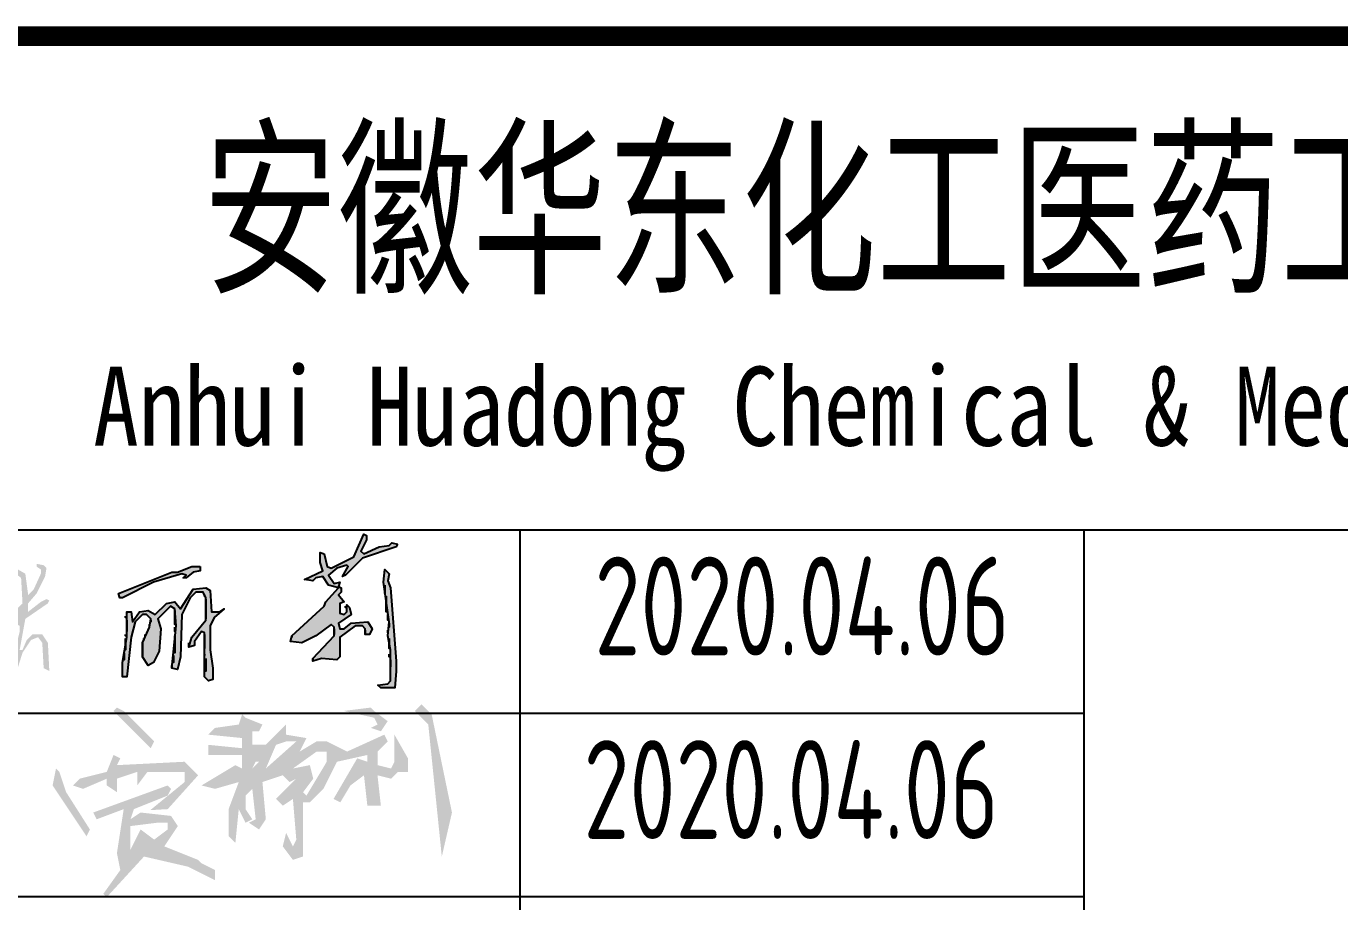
# Model space of a CAD drawing. Extents: x 5109802 to 7068445, y -422737 to 2032183.
# Drawn here: x 5176655 to 5181313, y -418806 to -415702 of the extents above; entities that cross this region are included whole.
import ezdxf
from ezdxf.enums import TextEntityAlignment as Align

# ---------------------------------------------------------------- set-up
doc = ezdxf.new("R2010")
doc.units = 0
doc.header["$LTSCALE"] = 1000
doc.header["$MEASUREMENT"] = 0
doc.layers.get('0').update_dxf_attribs({"linetype": 'CONTINUOUS'})
doc.styles.add('ECEC_TQ_S', font='')
doc.styles.add('sceie', font='SCEIE', dxfattribs={"width": 0.75, "bigfont": 'SCEIC'})
doc.styles.get('ECEC_TQ_S').set_extended_font_data('SimSun')

msp = doc.modelspace()

# ---------------------------------------------------------------- hatches: boundary and pattern name
at = {"linetype": 'Continuous'}
h = msp.add_hatch(color=0, dxfattribs=at)
h.paths.add_polyline_path([(5176522.2, -417648.1), (5176522.2, -417618.1), (5176472.2, -417623.1), (5176452.2, -417608.1), (5176437.2, -417608.1), (5176427.2, -417628.1), (5176502.2, -417643.1), (5176467.2, -417708.1), (5176407.2, -417783.1), (5176407.2, -417793.1), (5176422.2, -417793.1), (5176472.2, -417753.1), (5176482.2, -417758.1), (5176482.2, -417773.1), (5176467.2, -417808.1), (5176407.2, -417893.1), (5176422.2, -417898.1), (5176462.2, -417863.1), (5176522.2, -417833.1), (5176557.2, -417828.1), (5176572.2, -417843.1), (5176567.2, -417873.1), (5176522.2, -417948.1), (5176467.2, -418008.1), (5176437.2, -418018.1), (5176437.2, -418028.1), (5176447.2, -418033.1), (5176472.2, -418023.1), (5176517.2, -417978.1), (5176582.2, -417883.1), (5176597.2, -417838.1), (5176622.2, -417823.1), (5176632.2, -417828.1), (5176632.2, -417848.1), (5176592.2, -418008.1), (5176607.2, -418013.1), (5176617.2, -418003.1), (5176642.2, -417923.1), (5176672.2, -417878.1), (5176697.2, -417868.1), (5176712.2, -417888.1), (5176717.2, -417978.1), (5176737.2, -417988.1), (5176732.2, -417888.1), (5176712.2, -417858.1), (5176677.2, -417858.1), (5176657.2, -417878.1), (5176642.2, -417913.1), (5176632.2, -417913.1), (5176652.2, -417803.1), (5176732.2, -417748.1), (5176737.2, -417738.1), (5176727.2, -417733.1), (5176707.2, -417743.1), (5176662.2, -417778.1), (5176662.2, -417748.1), (5176692.2, -417713.1), (5176722.2, -417653.1), (5176727.2, -417623.1), (5176717.2, -417613.1), (5176692.2, -417608.1), (5176692.2, -417618.1), (5176707.2, -417628.1), (5176707.2, -417643.1), (5176682.2, -417698.1), (5176662.2, -417718.1), (5176652.2, -417643.1), (5176617.2, -417623.1), (5176582.2, -417628.1), (5176582.2, -417643.1), (5176587.2, -417633.1), (5176592.2, -417643.1), (5176612.2, -417638.1), (5176637.2, -417658.1), (5176642.2, -417748.1), (5176582.2, -417808.1), (5176552.2, -417808.1), (5176472.2, -417843.1), (5176467.2, -417838.1), (5176497.2, -417773.1), (5176497.2, -417738.1), (5176472.2, -417738.1), (5176467.2, -417728.1), (5176487.2, -417708.1), (5176507.2, -417663.1)])
h.paths.add_polyline_path([(5177107.2, -417673.1), (5177207.2, -417643.1), (5177222.2, -417648.1), (5177212.2, -417658.1), (5177222.2, -417658.1), (5177247.2, -417638.1), (5177272.2, -417633.1), (5177272.2, -417618.1), (5177242.2, -417618.1), (5177192.2, -417638.1), (5177172.2, -417638.1), (5176982.2, -417713.1), (5176987.2, -417728.1), (5176997.2, -417728.1)])
h.paths.add_polyline_path([(5177042.2, -417813.1), (5177067.2, -417788.1), (5177082.2, -417788.1), (5177097.2, -417803.1), (5177092.2, -417833.1), (5177067.2, -417888.1), (5177067.2, -417938.1), (5177087.2, -417968.1), (5177107.2, -417958.1), (5177127.2, -417918.1), (5177132.2, -417838.1), (5177122.2, -417803.1), (5177167.2, -417758.1), (5177182.2, -417768.1), (5177187.2, -417828.1), (5177172.2, -417978.1), (5177192.2, -417983.1), (5177202.2, -417938.1), (5177207.2, -417788.1), (5177237.2, -417728.1), (5177257.2, -417708.1), (5177282.2, -417708.1), (5177292.2, -417728.1), (5177292.2, -417808.1), (5177242.2, -417868.1), (5177232.2, -417903.1), (5177252.2, -417898.1), (5177252.2, -417883.1), (5177277.2, -417848.1), (5177287.2, -417853.1), (5177287.2, -418008.1), (5177302.2, -418023.1), (5177317.2, -418018.1), (5177317.2, -417978.1), (5177307.2, -417913.1), (5177307.2, -417828.1), (5177322.2, -417798.1), (5177357.2, -417768.1), (5177342.2, -417778.1), (5177312.2, -417778.1), (5177307.2, -417703.1), (5177292.2, -417693.1), (5177247.2, -417698.1), (5177202.2, -417768.1), (5177182.2, -417743.1), (5177152.2, -417748.1), (5177112.2, -417788.1), (5177087.2, -417773.1), (5177057.2, -417778.1), (5177032.2, -417813.1), (5177027.2, -417778.1), (5177012.2, -417778.1), (5177012.2, -417783.1), (5177012.2, -417868.1), (5176997.2, -417958.1), (5176997.2, -418008.1), (5177012.2, -418008.1), (5177027.2, -417868.1)])
h.paths.add_polyline_path([(5177757.2, -417623.1), (5177792.2, -417613.1), (5177797.2, -417618.1), (5177777.2, -417653.1), (5177787.2, -417648.1), (5177847.2, -417588.1), (5177967.2, -417548.1), (5177972.2, -417538.1), (5177952.2, -417533.1), (5177942.2, -417543.1), (5177907.2, -417548.1), (5177852.2, -417573.1), (5177842.2, -417563.1), (5177862.2, -417523.1), (5177862.2, -417508.1), (5177852.2, -417503.1), (5177817.2, -417583.1), (5177737.2, -417623.1), (5177722.2, -417618.1), (5177712.2, -417573.1), (5177697.2, -417568.1), (5177697.2, -417603.1), (5177707.2, -417633.1), (5177642.2, -417663.1), (5177672.2, -417668.1), (5177682.2, -417658.1), (5177707.2, -417653.1), (5177727.2, -417683.1), (5177762.2, -417693.1), (5177717.2, -417743.1), (5177712.2, -417758.1), (5177597.2, -417863.1), (5177592.2, -417883.1), (5177632.2, -417888.1), (5177682.2, -417863.1), (5177737.2, -417823.1), (5177747.2, -417833.1), (5177747.2, -417863.1), (5177672.2, -417943.1), (5177672.2, -417953.1), (5177702.2, -417943.1), (5177757.2, -417948.1), (5177767.2, -417938.1), (5177767.2, -417868.1), (5177822.2, -417828.1), (5177847.2, -417828.1), (5177857.2, -417838.1), (5177857.2, -417858.1), (5177872.2, -417858.1), (5177882.2, -417838.1), (5177867.2, -417813.1), (5177807.2, -417818.1), (5177782.2, -417838.1), (5177767.2, -417838.1), (5177762.2, -417818.1), (5177807.2, -417788.1), (5177802.2, -417763.1), (5177792.2, -417753.1), (5177792.2, -417778.1), (5177782.2, -417788.1), (5177767.2, -417783.1), (5177767.2, -417748.1), (5177782.2, -417743.1), (5177762.2, -417718.1), (5177772.2, -417708.1), (5177772.2, -417693.1), (5177762.2, -417688.1), (5177767.2, -417673.1), (5177747.2, -417678.1), (5177727.2, -417648.1)])
h.paths.add_polyline_path([(5177947.2, -417693.1), (5177937.2, -417668.1), (5177942.2, -417643.1), (5177927.2, -417628.1), (5177922.2, -417673.1), (5177942.2, -417813.1), (5177937.2, -417863.1), (5177947.2, -417913.1), (5177947.2, -418023.1), (5177937.2, -418033.1), (5177902.2, -418038.1), (5177912.2, -418048.1), (5177962.2, -418048.1), (5177967.2, -417988.1), (5177967.2, -417953.1)])
h = msp.add_hatch(color=0)
h.dxf.hatch_style = 1
h.paths.add_polyline_path([(5177889, -418129.7), (5177877, -418117.7), (5177781, -418129.7), (5177889, -418153.7), (5177901, -418177.7), (5177877, -418189.7), (5177913, -418201.7), (5177937, -418165.7)])
h.paths.add_polyline_path([(5178069, -418117.7), (5178057, -418105.7), (5178033, -418129.7), (5178081, -418177.7), (5178129, -418645.7), (5178165, -418489.7), (5178093, -418141.7)])
h = msp.add_hatch(color=0)
h.dxf.hatch_style = 1
h.paths.add_polyline_path([(5177001, -418129.7), (5176977, -418117.7), (5176965, -418129.7), (5177097, -418261.7), (5177109, -418237.7)])
h = msp.add_hatch(color=0)
h.dxf.hatch_style = 1
h.paths.add_polyline_path([(5177493, -418177.7), (5177433, -418153.7), (5177421, -418141.7), (5177409, -418177.7), (5177325, -418189.7), (5177301, -418213.7), (5177421, -418225.7), (5177421, -418261.7), (5177301, -418249.7), (5177301, -418285.7), (5177421, -418285.7), (5177421, -418333.7), (5177397, -418321.7), (5177277, -418393.7), (5177325, -418405.7), (5177409, -418381.7), (5177373, -418477.7), (5177373, -418573.7), (5177397, -418597.7), (5177409, -418477.7), (5177433, -418525.7), (5177457, -418513.7), (5177433, -418477.7), (5177433, -418429.7), (5177457, -418405.7), (5177469, -418513.7), (5177445, -418525.7), (5177481, -418549.7), (5177505, -418513.7), (5177493, -418381.7), (5177565, -418357.7), (5177589, -418381.7), (5177613, -418369.7), (5177541, -418441.7), (5177565, -418465.7), (5177601, -418441.7), (5177613, -418585.7), (5177601, -418609.7), (5177577, -418561.7), (5177565, -418609.7), (5177601, -418657.7), (5177637, -418645.7), (5177637, -418453.7), (5177661, -418453.7), (5177709, -418405.7), (5177757, -418309.7), (5177865, -418285.7), (5177865, -418309.7), (5177829, -418297.7), (5177745, -418441.7), (5177769, -418453.7), (5177805, -418393.7), (5177853, -418357.7), (5177865, -418465.7), (5177913, -418465.7), (5177901, -418357.7), (5177949, -418369.7), (5177973, -418345.7), (5178009, -418345.7), (5178009, -418297.7), (5177961, -418213.7), (5177961, -418309.7), (5177949, -418333.7), (5177901, -418321.7), (5177901, -418273.7), (5177937, -418237.7), (5177925, -418213.7), (5177793, -418273.7), (5177721, -418237.7), (5177685, -418237.7), (5177625, -418273.7), (5177649, -418225.7), (5177577, -418213.7), (5177577, -418177.7), (5177505, -418249.7), (5177457, -418249.7), (5177457, -418201.7), (5177481, -418201.7)])
h.paths.add_polyline_path([(5177469, -418309.7), (5177481, -418309.7), (5177457, -418333.7)], flags=16)
h.paths.add_polyline_path([(5177541, -418249.7), (5177577, -418237.7), (5177613, -418237.7), (5177505, -418333.7)], flags=16)
h.paths.add_polyline_path([(5177601, -418333.7), (5177685, -418273.7), (5177721, -418273.7), (5177721, -418309.7), (5177649, -418429.7), (5177637, -418417.7), (5177673, -418369.7), (5177661, -418321.7)], flags=16)
h = msp.add_hatch(color=0)
h.dxf.hatch_style = 1
h.paths.add_polyline_path([(5176797, -418417.7), (5176773, -418345.7), (5176761, -418333.7), (5176749, -418393.7), (5176869, -418573.7), (5176881, -418549.7)])
h.paths.add_polyline_path([(5176941, -418369.7), (5176941, -418393.7), (5176977, -418417.7), (5176977, -418369.7), (5177049, -418345.7), (5177049, -418393.7), (5177085, -418345.7), (5177217, -418345.7), (5177217, -418381.7), (5177095.2, -418481.3), (5177157, -418477.7), (5177265, -418357.7), (5177217, -418309.7), (5176977, -418321.7), (5176989, -418297.7), (5176965, -418285.7), (5176941, -418345.7), (5176845, -418369.7), (5176821, -418393.7), (5176857, -418405.7)])
h.paths.add_polyline_path([(5177157, -418429.7), (5177169, -418405.7), (5177157, -418393.7), (5176893, -418489.7), (5176905, -418513.7), (5177001, -418477.7), (5176977, -418633.7), (5176989, -418693.7), (5176929, -418777.7), (5176941, -418789.7), (5177073, -418645.7), (5177229, -418681.7), (5177325, -418729.7), (5177325, -418693.7), (5177277, -418669.7), (5177265, -418657.7), (5177145, -418609.7), (5177193, -418537.7), (5177169, -418501.7), (5177061, -418489.7), (5177025, -418513.7), (5177037, -418477.7)])
h.paths.add_polyline_path([(5177025, -418537.7), (5177121, -418525.7), (5177157, -418525.7), (5177157, -418549.7), (5177109, -418585.7), (5177061, -418549.7), (5177025, -418621.7)], flags=16)

# ---------------------------------------------------------------- linework, layer by layer
for p, q in [((5174907.2, -417487.3), (5192907.2, -417487.3)), ((5178407.2, -420737.3), (5178407.2, -417487.3)), ((5178407.2, -420737.3), (5178407.2, -417487.3)), ((5178407.2, -420737.3), (5178407.2, -417487.3)), ((5180407.2, -420737.3), (5180407.2, -417487.3)), ((5174907.2, -418137.3), (5180407.2, -418137.3)), ((5174907.2, -418787.3), (5180407.2, -418787.3))]:
    msp.add_line(p, q)
msp.add_lwpolyline([(5192907.2, -415737.3, 70, 70, 0), (5174907.2, -415737.3, 70, 70, 0), (5174907.2, -421737.3, 0, 0, 0)], format="xyseb")
at = {"color": 0, "linetype": 'Continuous'}
for points in [[(5177972.2, -417538.1), (5177967.2, -417548.1), (5177847.2, -417588.1), (5177787.2, -417648.1), (5177777.2, -417653.1), (5177797.2, -417618.1), (5177792.2, -417613.1), (5177757.2, -417623.1), (5177727.2, -417648.1), (5177747.2, -417678.1), (5177767.2, -417673.1), (5177762.2, -417688.1), (5177772.2, -417693.1), (5177772.2, -417708.1), (5177762.2, -417718.1), (5177782.2, -417743.1), (5177767.2, -417748.1), (5177767.2, -417783.1), (5177782.2, -417788.1), (5177792.2, -417778.1), (5177792.2, -417753.1), (5177802.2, -417763.1), (5177807.2, -417788.1), (5177762.2, -417818.1), (5177767.2, -417838.1), (5177782.2, -417838.1), (5177807.2, -417818.1), (5177867.2, -417813.1), (5177882.2, -417838.1), (5177872.2, -417858.1), (5177857.2, -417858.1), (5177857.2, -417838.1), (5177847.2, -417828.1), (5177822.2, -417828.1), (5177767.2, -417868.1), (5177767.2, -417938.1), (5177757.2, -417948.1), (5177702.2, -417943.1), (5177672.2, -417953.1), (5177672.2, -417943.1), (5177747.2, -417863.1), (5177747.2, -417833.1), (5177737.2, -417823.1), (5177682.2, -417863.1), (5177632.2, -417888.1), (5177592.2, -417883.1), (5177597.2, -417863.1), (5177712.2, -417758.1), (5177717.2, -417743.1), (5177762.2, -417693.1), (5177727.2, -417683.1), (5177707.2, -417653.1), (5177682.2, -417658.1), (5177672.2, -417668.1), (5177642.2, -417663.1), (5177707.2, -417633.1), (5177697.2, -417603.1), (5177697.2, -417568.1), (5177712.2, -417573.1), (5177722.2, -417618.1), (5177737.2, -417623.1), (5177817.2, -417583.1), (5177852.2, -417503.1), (5177862.2, -417508.1), (5177862.2, -417523.1), (5177842.2, -417563.1), (5177852.2, -417573.1), (5177907.2, -417548.1), (5177942.2, -417543.1), (5177952.2, -417533.1), (5177972.2, -417538.1)], [(5177272.2, -417618.1), (5177272.2, -417633.1), (5177247.2, -417638.1), (5177222.2, -417658.1), (5177212.2, -417658.1), (5177222.2, -417648.1), (5177207.2, -417643.1), (5177107.2, -417673.1), (5176997.2, -417728.1), (5176987.2, -417728.1), (5176982.2, -417713.1), (5177172.2, -417638.1), (5177192.2, -417638.1), (5177242.2, -417618.1), (5177272.2, -417618.1)], [(5177967.2, -417953.1), (5177967.2, -417988.1), (5177962.2, -418048.1), (5177912.2, -418048.1), (5177902.2, -418038.1), (5177937.2, -418033.1), (5177947.2, -418023.1), (5177947.2, -417913.1), (5177937.2, -417863.1), (5177942.2, -417813.1), (5177922.2, -417673.1), (5177927.2, -417628.1), (5177942.2, -417643.1), (5177937.2, -417668.1), (5177947.2, -417693.1), (5177967.2, -417953.1)], [(5177927.2, -417683.1), (5177927.2, -417713.1), (5177927.2, -417683.1)], [(5177342.2, -417778.1), (5177357.2, -417768.1), (5177322.2, -417798.1), (5177307.2, -417828.1), (5177307.2, -417913.1), (5177317.2, -417978.1), (5177317.2, -418018.1), (5177302.2, -418023.1), (5177287.2, -418008.1), (5177287.2, -417853.1), (5177277.2, -417848.1), (5177252.2, -417883.1), (5177252.2, -417898.1), (5177232.2, -417903.1), (5177242.2, -417868.1), (5177292.2, -417808.1), (5177292.2, -417728.1), (5177282.2, -417708.1), (5177257.2, -417708.1), (5177237.2, -417728.1), (5177207.2, -417788.1), (5177202.2, -417938.1), (5177192.2, -417983.1), (5177172.2, -417978.1), (5177187.2, -417828.1), (5177182.2, -417768.1), (5177167.2, -417758.1), (5177122.2, -417803.1), (5177132.2, -417838.1), (5177127.2, -417918.1), (5177107.2, -417958.1), (5177087.2, -417968.1), (5177067.2, -417938.1), (5177067.2, -417888.1), (5177092.2, -417833.1), (5177097.2, -417803.1), (5177082.2, -417788.1), (5177067.2, -417788.1), (5177042.2, -417813.1), (5177027.2, -417868.1), (5177012.2, -418008.1), (5176997.2, -418008.1), (5176997.2, -417958.1), (5177012.2, -417868.1), (5177012.2, -417778.1), (5177027.2, -417778.1), (5177032.2, -417813.1), (5177057.2, -417778.1), (5177087.2, -417773.1), (5177112.2, -417788.1), (5177152.2, -417748.1), (5177182.2, -417743.1), (5177202.2, -417768.1), (5177247.2, -417698.1), (5177292.2, -417693.1), (5177307.2, -417703.1), (5177312.2, -417778.1), (5177342.2, -417778.1)], [(5177287.2, -417718.1), (5177287.2, -417723.1), (5177287.2, -417718.1)], [(5177292.2, -417733.1), (5177292.2, -417803.1), (5177292.2, -417733.1)], [(5177932.2, -417723.1), (5177932.2, -417778.1), (5177932.2, -417723.1)], [(5177012.2, -417778.1), (5177012.2, -417783.1), (5177012.2, -417778.1)], [(5177182.2, -417773.1), (5177182.2, -417823.1), (5177182.2, -417773.1)], [(5177787.2, -417758.1), (5177787.2, -417763.1), (5177787.2, -417758.1)], [(5177007.2, -417793.1), (5177007.2, -417798.1), (5177007.2, -417793.1)], [(5177012.2, -417808.1), (5177012.2, -417848.1), (5177012.2, -417808.1)], [(5177092.2, -417823.1), (5177092.2, -417828.1), (5177092.2, -417823.1)], [(5177097.2, -417808.1), (5177097.2, -417813.1), (5177097.2, -417808.1)], [(5177937.2, -417788.1), (5177937.2, -417808.1), (5177937.2, -417788.1)], [(5177942.2, -417818.1), (5177942.2, -417833.1), (5177942.2, -417818.1)], [(5177007.2, -417858.1), (5177007.2, -417863.1), (5177007.2, -417858.1)], [(5177007.2, -417873.1), (5177007.2, -417913.1), (5177007.2, -417873.1)], [(5177072.2, -417873.1), (5177072.2, -417878.1), (5177072.2, -417873.1)], [(5177077.2, -417858.1), (5177077.2, -417863.1), (5177077.2, -417858.1)], [(5177182.2, -417833.1), (5177182.2, -417848.1), (5177182.2, -417833.1)], [(5177182.2, -417863.1), (5177182.2, -417923.1), (5177182.2, -417863.1)], [(5177287.2, -417858.1), (5177287.2, -417908.1), (5177287.2, -417858.1)], [(5177597.2, -417863.1), (5177597.2, -417868.1), (5177597.2, -417863.1)], [(5177747.2, -417838.1), (5177747.2, -417858.1), (5177747.2, -417838.1)], [(5177857.2, -417843.1), (5177857.2, -417858.1), (5177857.2, -417843.1)], [(5177937.2, -417843.1), (5177937.2, -417853.1), (5177937.2, -417843.1)], [(5177942.2, -417873.1), (5177942.2, -417908.1), (5177942.2, -417873.1)], [(5177067.2, -417888.1), (5177067.2, -417938.1), (5177067.2, -417888.1)], [(5177232.2, -417888.1), (5177232.2, -417903.1), (5177232.2, -417888.1)], [(5177002.2, -417923.1), (5177002.2, -417948.1), (5177002.2, -417923.1)], [(5177172.2, -417968.1), (5177172.2, -417978.1), (5177172.2, -417968.1)], [(5177177.2, -417933.1), (5177177.2, -417958.1), (5177177.2, -417933.1)], [(5177287.2, -417928.1), (5177287.2, -417933.1), (5177287.2, -417928.1)], [(5177292.2, -417943.1), (5177292.2, -417988.1), (5177292.2, -417943.1)], [(5177672.2, -417943.1), (5177672.2, -417953.1), (5177672.2, -417943.1)], [(5177942.2, -417928.1), (5177942.2, -417938.1), (5177942.2, -417928.1)], [(5177947.2, -417948.1), (5177947.2, -417973.1), (5177947.2, -417948.1)]]:
    msp.add_lwpolyline(points, dxfattribs=at)

# ---------------------------------------------------------------- texts
at = {"style": 'ECEC_TQ_S'}
for s, height, width, p in [('安徽华东化工医药工程有限责任公司', 500, 0.7, (5181102.1, -416337.3)), ('安徽华东化工医药工程有限责任公司', 500, 0.7, (5181102.1, -416337.3)), ('Anhui Huadong Chemical & Medical Engineering Co.,Ltd', 280, 0.85, (5181102.1, -417087.3)), ('Anhui Huadong Chemical & Medical Engineering Co.,Ltd', 280, 0.85, (5181102.1, -417087.3))]:
    msp.add_text(s, height=height, dxfattribs=dict(at, width=width)).set_placement(p, align=Align.MIDDLE)
at = {"style": 'sceie', "width": 0.8}
for p in [(5179406.6, -417757.1), (5179367.5, -418407.7)]:
    msp.add_attdef('2020.04.06', text='200320-02-040', height=350, dxfattribs=at).set_placement(p, align=Align.MIDDLE)

doc.saveas('drawing.dxf')
